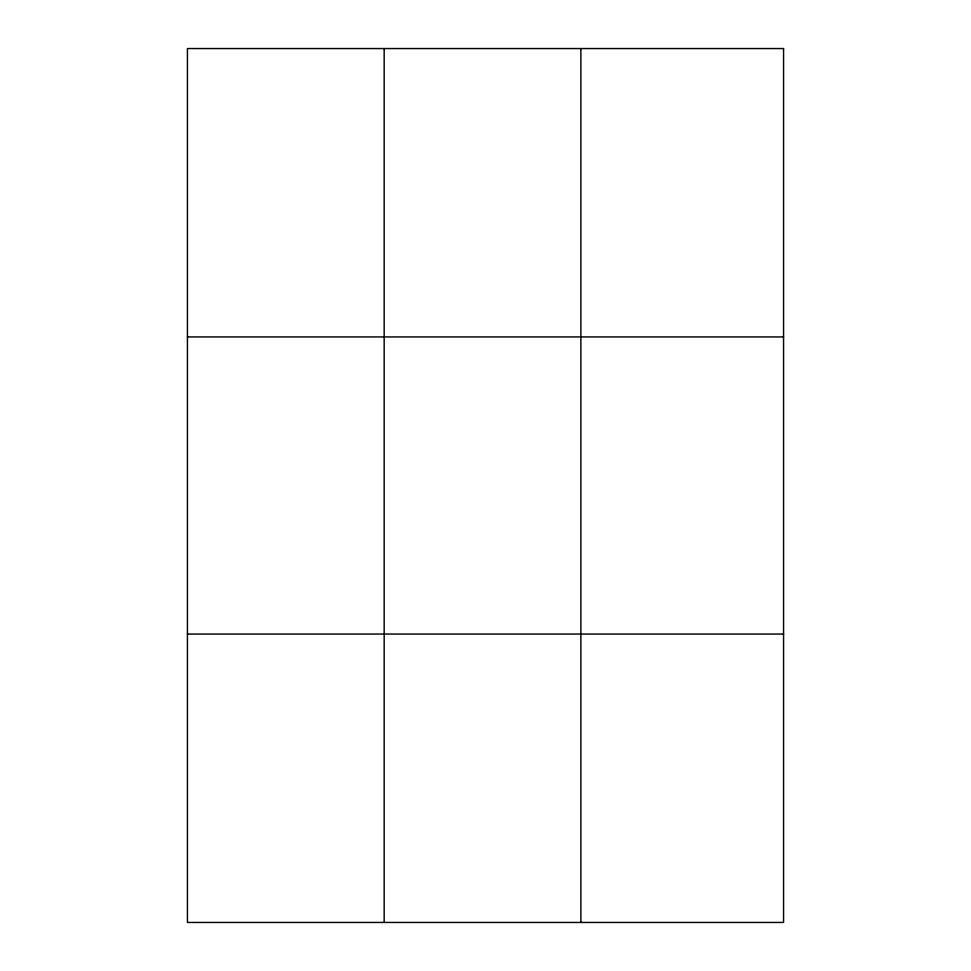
<?xml version="1.0" encoding="UTF-8"?>
<svg xmlns="http://www.w3.org/2000/svg" width="971" height="971" viewBox="0 0 971 971"><rect width="100%" height="100%" fill="white"/><g stroke="black" fill="none" stroke-linecap="round" stroke-linejoin="round"><path stroke-width="1.46" d="M384.164 922.45L384.164 48.55M580.876 922.45L580.876 48.55M187.439 336.937L783.561 336.937M187.439 634.063L783.561 634.063M783.561 48.55L783.561 922.45L187.439 922.45L187.439 48.55L783.561 48.55"/></g></svg>
